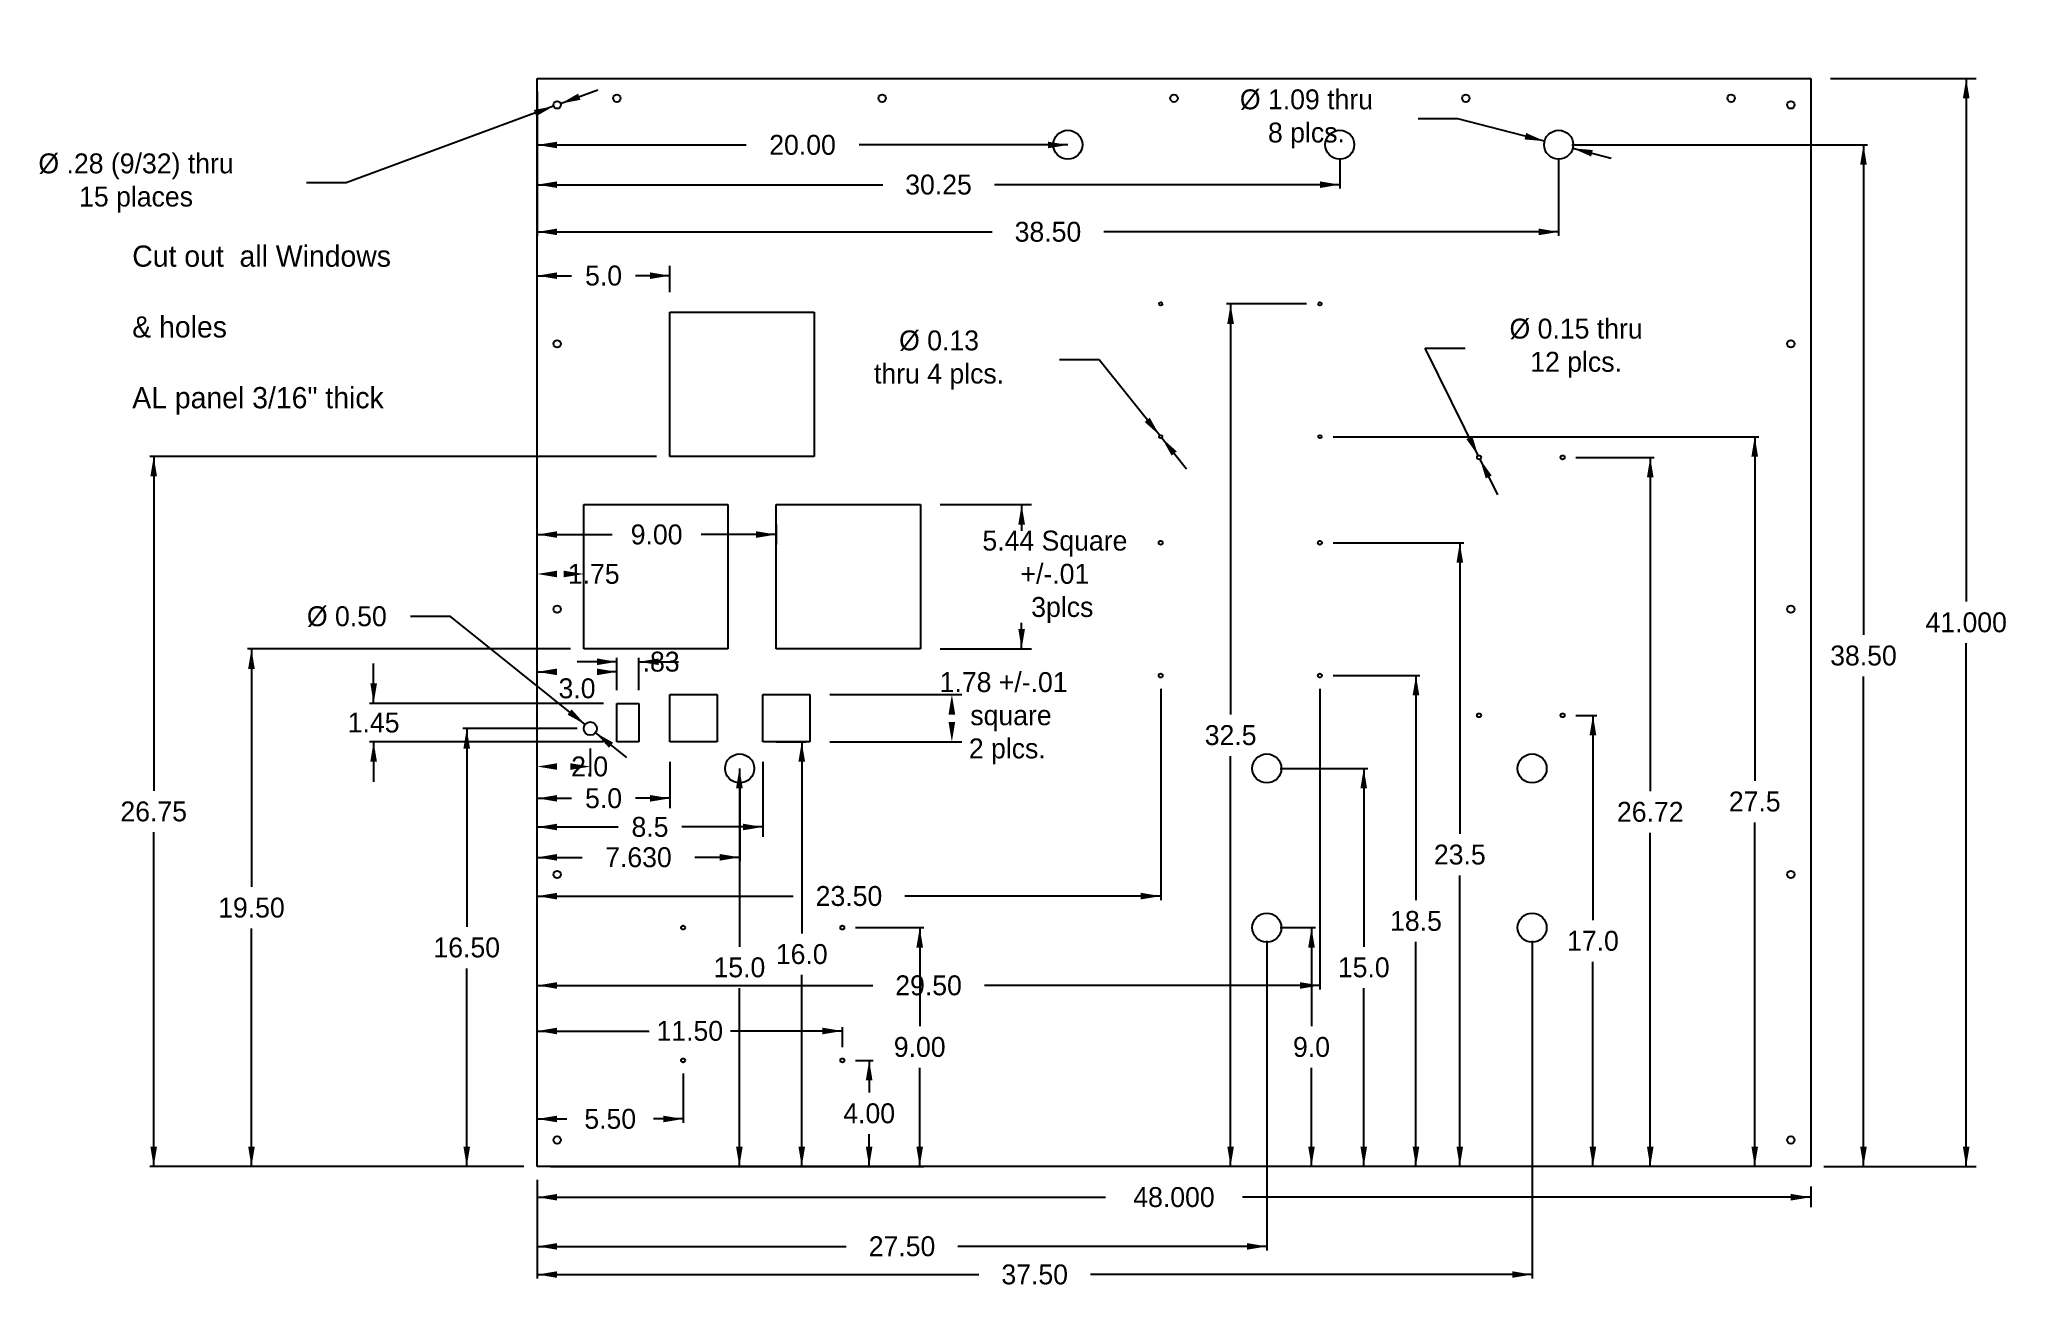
# Model space of a CAD drawing. Extents: x -18.8 to 55.4, y -4.6 to 42.5.
import ezdxf

# ---------------------------------------------------------------- set-up
doc = ezdxf.new("R2010")
doc.units = 0
doc.header["$MEASUREMENT"] = 0
doc.linetypes.add('solid', pattern=[0])
doc.layers.add('1', color=1, linetype='solid')
doc.dimstyles.get("Standard").update_dxf_attribs({"dimtxt": 0.18, "dimasz": 0.18, "dimexe": 0.18, "dimexo": 0.0625, "dimgap": 0.09, "dimtad": 0, "dimtih": 1, "dimtoh": 1, "dimdec": 4, "dimzin": 0, "dimdsep": 46, "dimtxsty": 'Standard', "dimcen": 0.09, "dimadec": 0, "dimazin": 0, "dimtfac": 1, "dimtdec": 4, "dimtofl": 0, "dimtmove": 0, "dimatfit": 3, "dimfxl": 0, "dimtolj": 1, "dimtzin": 0, "dimarcsym": 0})

# ---------------------------------------------------------------- blocks, each defined once
blk = doc.blocks.new('*D')
at = {"layer": '1', "color": 3, "linetype": 'solid'}
for p, q in [((48.75, 41), (54.236, 41)), ((53.861, 41), (53.861, 21.283)), ((0, 0.75), (0, 33.94)), ((0, 33.565), (1.296, 33.565)), ((5, 33.565), (3.704, 33.565)), ((5, 32.94), (5, 33.94)), ((4.5, 26.75), (-14.607, 26.75)), ((-14.457, 26.75), (-14.457, 14.158)), ((15.19, 24.94), (18.633, 24.94)), ((18.258, 24.94), (18.258, 23.952)), ((0, 0.75), (0, 24.187)), ((0, 23.812), (2.822, 23.812)), ((9, 23.812), (6.178, 23.812)), ((9, 24.19), (9, 23.437)), ((0, 0.75), (0, 22.7)), ((0, 22.325), (0.001, 22.325)), ((1.75, 22.325), (1.749, 22.325)), ((1.75, 20.25), (1.75, 22.7)), ((18.258, 19.5), (18.258, 20.488)), ((1.25, 19.5), (-10.922, 19.5)), ((-10.772, 19.5), (-10.772, 10.533)), ((15.19, 19.5), (18.633, 19.5)), ((53.861, 0), (53.861, 19.717)), ((11.03, 17.78), (16.003, 17.78)), ((15.628, 17.78), (15.628, 17.779)), ((9, 16), (10.12, 16)), ((9.97, 16), (9.97, 8.783)), ((11.03, 16), (16.003, 16)), ((15.628, 16), (15.628, 16.001)), ((5, 15.25), (5, 13.498)), ((8.5, 15.25), (8.5, 12.418)), ((0, 0.75), (0, 14.248)), ((0, 13.873), (1.296, 13.873)), ((5, 13.873), (3.704, 13.873)), ((0, 0.75), (0, 13.168)), ((0, 12.793), (3.046, 12.793)), ((8.5, 12.793), (5.454, 12.793)), ((-14.457, 0), (-14.457, 12.592)), ((-10.772, 0), (-10.772, 8.967)), ((9.97, 0), (9.97, 7.217)), ((-0.5, 0), (-14.607, 0)), ((-0.5, 0), (-10.922, 0)), ((0.5, 0), (10.12, 0)), ((48.75, 0), (54.236, 0)), ((0, -0.75), (0, -1.532)), ((0, -1.157), (21.422, -1.157)), ((48, -1.157), (26.578, -1.157)), ((48, -0.75), (48, -1.532))]:
    blk.add_line(p, q, dxfattribs=at)
at = {"layer": '1', "color": 2, "linetype": 'solid'}
for p, q in [((0, 40.5), (0, 38.341)), ((0, 40.5), (0, 36.845)), ((0, 40.5), (0, 35.066)), ((34.699, 39.472), (33.199, 39.472)), ((37.971, 38.635), (34.699, 39.472)), ((0, 38.491), (7.872, 38.491)), ((20, 38.491), (12.128, 38.491)), ((20, 38), (20, 38)), ((30.25, 38), (30.25, 36.845)), ((38.5, 38), (38.5, 35.066)), ((39, 38.5), (50.139, 38.5)), ((39.029, 38.365), (40.483, 37.993)), ((49.989, 38.5), (49.989, 20.033)), ((0, 36.995), (13.021, 36.995)), ((30.25, 36.995), (17.229, 36.995)), ((0, 35.216), (17.146, 35.216)), ((38.5, 35.216), (21.354, 35.216)), ((49.989, 0), (49.989, 18.467)), ((7.13, 15), (7.13, 15)), ((7.619, 15), (7.619, 8.283)), ((28, 15), (31.303, 15)), ((31.153, 15), (31.153, 8.283)), ((7.63, 14.5), (7.63, 11.499)), ((0, 0.5), (0, 11.799)), ((0, 11.649), (1.687, 11.649)), ((7.63, 11.649), (5.943, 11.649)), ((28, 9), (29.334, 9)), ((29.184, 9), (29.184, 5.283)), ((27.5, 8.5), (27.5, -3.16)), ((37.5, 8.5), (37.5, -4.221)), ((7.619, 0), (7.619, 6.717)), ((31.153, 0), (31.153, 6.717)), ((29.184, 0), (29.184, 3.717)), ((0.5, 0), (7.769, 0)), ((47.5, 0), (29.034, 0)), ((47.5, 0), (31.003, 0)), ((48.5, 0), (50.139, 0)), ((0, -0.5), (0, -3.16)), ((0, -0.5), (0, -4.221)), ((0, -3.01), (11.646, -3.01)), ((27.5, -3.01), (15.854, -3.01)), ((0, -4.071), (16.646, -4.071)), ((37.5, -4.071), (20.854, -4.071))]:
    blk.add_line(p, q, dxfattribs=at)
at = {"layer": '1', "color": 7, "linetype": 'solid'}
for p, q in [((0.881, 40.049), (2.288, 40.569)), ((0.619, 39.951), (-7.2, 37.059)), ((-7.2, 37.059), (-8.7, 37.059))]:
    blk.add_line(p, q, dxfattribs=at)
at = {"layer": '1', "color": 1, "linetype": 'solid'}
for p, q in [((29, 32.5), (25.985, 32.5)), ((26.135, 32.5), (26.135, 17.033)), ((21.18, 30.389), (19.68, 30.389)), ((23.461, 27.549), (21.18, 30.389)), ((23.539, 27.451), (24.478, 26.282)), ((30, 27.5), (46.04, 27.5)), ((45.89, 27.5), (45.89, 14.533)), ((26.135, 0), (26.135, 15.467)), ((45.89, 0), (45.89, 12.967)), ((47.5, 0), (25.985, 0)), ((47.5, 0), (45.74, 0))]:
    blk.add_line(p, q, dxfattribs=at)
at = {"layer": '1', "color": 6, "linetype": 'solid'}
for p, q in [((35.467, 26.787), (33.474, 30.833)), ((33.474, 30.833), (34.974, 30.833)), ((39.15, 26.72), (42.102, 26.72)), ((41.952, 26.72), (41.952, 14.143)), ((35.533, 26.653), (36.196, 25.307)), ((30, 23.5), (34.924, 23.5)), ((34.774, 23.5), (34.774, 12.533)), ((-6.167, 17.45), (-6.167, 18.95)), ((0, 0.5), (0, 18.788)), ((0, 18.638), (0.272, 18.638)), ((3, 19.018), (1.5, 19.018)), ((3, 18.638), (2.728, 18.638)), ((3, 17.95), (3, 19.168)), ((3, 17.95), (3, 18.788)), ((3.83, 17.95), (3.83, 19.168)), ((3.83, 19.018), (5.33, 19.018)), ((23.5, 18), (23.5, 10.038)), ((29.5, 18), (29.5, 6.672)), ((30, 18.5), (33.272, 18.5)), ((33.122, 18.5), (33.122, 10.033)), ((2.5, 17.45), (-6.317, 17.45)), ((39.15, 17), (39.942, 17)), ((39.792, 17), (39.792, 9.283)), ((2.5, 16), (-6.317, 16)), ((-6.167, 16), (-6.167, 14.5)), ((41.952, 0), (41.952, 12.577)), ((34.774, 0), (34.774, 10.967)), ((0, 0.5), (0, 10.338)), ((0, 10.188), (9.646, 10.188)), ((23.5, 10.188), (13.854, 10.188)), ((12, 9), (14.566, 9)), ((14.416, 9), (14.416, 5.283)), ((33.122, 0), (33.122, 8.467)), ((39.792, 0), (39.792, 7.717)), ((0, 0.5), (0, 6.972)), ((0, 6.822), (12.646, 6.822)), ((29.5, 6.822), (16.854, 6.822)), ((0, 0.5), (0, 5.256)), ((11.5, 4.5), (11.5, 5.256)), ((0, 5.106), (4.216, 5.106)), ((11.5, 5.106), (7.284, 5.106)), ((12, 4), (12.661, 4)), ((12.511, 4), (12.511, 2.783)), ((14.416, 0), (14.416, 3.717)), ((5.5, 3.5), (5.5, 1.641)), ((0, 0.5), (0, 1.941)), ((0, 1.791), (1.119, 1.791)), ((5.5, 1.791), (4.381, 1.791)), ((12.511, 0), (12.511, 1.217)), ((0.5, 0), (12.661, 0)), ((0.5, 0), (14.566, 0)), ((47.5, 0), (32.972, 0)), ((47.5, 0), (34.624, 0)), ((47.5, 0), (39.642, 0)), ((47.5, 0), (41.802, 0))]:
    blk.add_line(p, q, dxfattribs=at)
at = {"layer": '1', "color": 4, "linetype": 'solid'}
for p, q in [((-3.273, 20.72), (-4.773, 20.72)), ((1.805, 16.656), (-3.273, 20.72)), ((1.5, 16.5), (-2.808, 16.5)), ((-2.658, 16.5), (-2.658, 9.033)), ((2.195, 16.344), (3.366, 15.407)), ((2, 15.75), (2, 14.695)), ((0, 0.75), (0, 15.445)), ((0, 15.07), (0.001, 15.07)), ((2, 15.07), (1.999, 15.07)), ((-2.658, 0), (-2.658, 7.467)), ((-0.5, 0), (-2.808, 0))]:
    blk.add_line(p, q, dxfattribs=at)
at = {"layer": '1', "color": 3, "linetype": 'solid'}
for points in [[(53.986, 40.25), (53.736, 40.25), (53.861, 41)], [(0.75, 33.69), (0.75, 33.44), (0, 33.565)], [(4.25, 33.44), (4.25, 33.69), (5, 33.565)], [(-14.332, 26), (-14.582, 26), (-14.457, 26.75)], [(18.383, 24.19), (18.133, 24.19), (18.258, 24.94)], [(0.75, 23.937), (0.75, 23.687), (0, 23.812)], [(8.25, 23.687), (8.25, 23.937), (9, 23.812)], [(0.75, 22.45), (0.75, 22.2), (0, 22.325)], [(1, 22.2), (1, 22.45), (1.75, 22.325)], [(18.133, 20.25), (18.383, 20.25), (18.258, 19.5)], [(-10.647, 18.75), (-10.897, 18.75), (-10.772, 19.5)], [(15.753, 17.03), (15.503, 17.03), (15.628, 17.78)], [(15.503, 16.75), (15.753, 16.75), (15.628, 16)], [(10.095, 15.25), (9.845, 15.25), (9.97, 16)], [(0.75, 13.998), (0.75, 13.748), (0, 13.873)], [(4.25, 13.748), (4.25, 13.998), (5, 13.873)], [(0.75, 12.918), (0.75, 12.668), (0, 12.793)], [(7.75, 12.668), (7.75, 12.918), (8.5, 12.793)], [(-14.582, 0.75), (-14.332, 0.75), (-14.457, 0)], [(-10.897, 0.75), (-10.647, 0.75), (-10.772, 0)], [(9.845, 0.75), (10.095, 0.75), (9.97, 0)], [(53.736, 0.75), (53.986, 0.75), (53.861, 0)], [(0.75, -1.032), (0.75, -1.282), (0, -1.157)], [(47.25, -1.282), (47.25, -1.032), (48, -1.157)]]:
    blk.add_solid(points, dxfattribs=at)
at = {"layer": '1', "color": 7, "linetype": 'solid'}
for points in [[(1.541, 40.426), (1.628, 40.192), (0.881, 40.049)], [(-0.041, 39.574), (-0.128, 39.808), (0.619, 39.951)]]:
    blk.add_solid(points, dxfattribs=at)
at = {"layer": '1', "color": 2, "linetype": 'solid'}
for points in [[(0.75, 38.615), (0.75, 38.366), (0, 38.491)], [(19.25, 38.366), (19.25, 38.615), (20, 38.491)], [(37.213, 38.7), (37.275, 38.942), (37.971, 38.635)], [(39.787, 38.3), (39.725, 38.058), (39.029, 38.365)], [(50.114, 37.75), (49.864, 37.75), (49.989, 38.5)], [(0.75, 37.12), (0.75, 36.87), (0, 36.995)], [(29.5, 36.87), (29.5, 37.12), (30.25, 36.995)], [(0.75, 35.341), (0.75, 35.092), (0, 35.216)], [(37.75, 35.092), (37.75, 35.341), (38.5, 35.216)], [(7.744, 14.25), (7.494, 14.25), (7.619, 15)], [(31.278, 14.25), (31.028, 14.25), (31.153, 15)], [(0.75, 11.774), (0.75, 11.524), (0, 11.649)], [(6.88, 11.524), (6.88, 11.774), (7.63, 11.649)], [(29.308, 8.25), (29.059, 8.25), (29.184, 9)], [(7.494, 0.75), (7.744, 0.75), (7.619, 0)], [(29.059, 0.75), (29.308, 0.75), (29.184, 0)], [(31.028, 0.75), (31.278, 0.75), (31.153, 0)], [(49.864, 0.75), (50.114, 0.75), (49.989, 0)], [(0.75, -2.885), (0.75, -3.135), (0, -3.01)], [(26.75, -3.135), (26.75, -2.885), (27.5, -3.01)], [(0.75, -3.946), (0.75, -4.196), (0, -4.071)], [(36.75, -4.196), (36.75, -3.946), (37.5, -4.071)]]:
    blk.add_solid(points, dxfattribs=at)
at = {"layer": '1', "color": 1, "linetype": 'solid'}
for points in [[(26.259, 31.75), (26.01, 31.75), (26.135, 32.5)], [(22.894, 28.055), (23.089, 28.212), (23.461, 27.549)], [(24.106, 26.945), (23.911, 26.788), (23.539, 27.451)], [(46.015, 26.75), (45.765, 26.75), (45.89, 27.5)], [(26.01, 0.75), (26.259, 0.75), (26.135, 0)], [(45.765, 0.75), (46.015, 0.75), (45.89, 0)]]:
    blk.add_solid(points, dxfattribs=at)
at = {"layer": '1', "color": 6, "linetype": 'solid'}
for points in [[(35.023, 27.405), (35.248, 27.515), (35.467, 26.787)], [(42.077, 25.97), (41.827, 25.97), (41.952, 26.72)], [(35.977, 26.035), (35.752, 25.925), (35.533, 26.653)], [(34.899, 22.75), (34.649, 22.75), (34.774, 23.5)], [(0.75, 18.763), (0.75, 18.513), (0, 18.638)], [(2.25, 18.893), (2.25, 19.143), (3, 19.018)], [(2.25, 18.513), (2.25, 18.763), (3, 18.638)], [(4.58, 19.143), (4.58, 18.893), (3.83, 19.018)], [(-6.291, 18.2), (-6.042, 18.2), (-6.167, 17.45)], [(33.247, 17.75), (32.997, 17.75), (33.122, 18.5)], [(39.917, 16.25), (39.667, 16.25), (39.792, 17)], [(-6.042, 15.25), (-6.291, 15.25), (-6.167, 16)], [(0.75, 10.313), (0.75, 10.063), (0, 10.188)], [(22.75, 10.063), (22.75, 10.313), (23.5, 10.188)], [(14.541, 8.25), (14.291, 8.25), (14.416, 9)], [(0.75, 6.946), (0.75, 6.697), (0, 6.822)], [(28.75, 6.697), (28.75, 6.946), (29.5, 6.822)], [(0.75, 5.231), (0.75, 4.982), (0, 5.106)], [(10.75, 4.982), (10.75, 5.231), (11.5, 5.106)], [(12.635, 3.25), (12.386, 3.25), (12.511, 4)], [(0.75, 1.916), (0.75, 1.667), (0, 1.791)], [(4.75, 1.667), (4.75, 1.916), (5.5, 1.791)], [(12.386, 0.75), (12.635, 0.75), (12.511, 0)], [(14.291, 0.75), (14.541, 0.75), (14.416, 0)], [(32.997, 0.75), (33.247, 0.75), (33.122, 0)], [(34.649, 0.75), (34.899, 0.75), (34.774, 0)], [(39.667, 0.75), (39.917, 0.75), (39.792, 0)], [(41.827, 0.75), (42.077, 0.75), (41.952, 0)]]:
    blk.add_solid(points, dxfattribs=at)
at = {"layer": '1', "color": 4, "linetype": 'solid'}
for points in [[(1.141, 17.027), (1.297, 17.222), (1.805, 16.656)], [(-2.533, 15.75), (-2.783, 15.75), (-2.658, 16.5)], [(2.859, 15.973), (2.703, 15.778), (2.195, 16.344)], [(0.75, 15.195), (0.75, 14.946), (0, 15.07)], [(1.25, 14.946), (1.25, 15.195), (2, 15.07)], [(-2.783, 0.75), (-2.533, 0.75), (-2.658, 0)]]:
    blk.add_solid(points, dxfattribs=at)
at = {"layer": '1', "color": 2, "linetype": 'solid', "char_height": 0.75, "attachment_point": 5}
for s, insert in [('{\\H0.750000;%%C 1.09 thru^M^J8 plcs.}', (28.993, 39.472)), ('{\\H0.750000;20.00}', (10, 38.491)), ('{\\H0.750000;30.25}', (15.125, 36.995)), ('{\\H0.750000;38.50}', (19.25, 35.216)), ('{\\H0.750000;38.50}', (49.989, 19.25)), ('{\\H0.750000;7.630}', (3.815, 11.649)), ('{\\H0.750000;15.0}', (7.619, 7.5)), ('{\\H0.750000;15.0}', (31.153, 7.5)), ('{\\H0.750000;9.0}', (29.184, 4.5)), ('{\\H0.750000;27.50}', (13.75, -3.01)), ('{\\H0.750000;37.50}', (18.75, -4.071))]:
    blk.add_mtext(s, dxfattribs=dict(at, insert=insert))
at = {"layer": '1', "color": 7, "linetype": 'solid', "insert": (-15.122, 37.059), "char_height": 0.75, "attachment_point": 5}
blk.add_mtext('{\\H0.750000;%%C .28 (9/32) thru^M^J15 places}', dxfattribs=at)
at = {"layer": '1', "color": 3, "linetype": 'solid', "char_height": 0.75, "attachment_point": 5}
for s, insert in [('{\\H0.750000;5.0}', (2.5, 33.565)), ('{\\H0.750000;9.00}', (4.5, 23.812)), ('{\\H0.750000;         5.44 Square^M^J         +/-.01 ^M^J           3plcs}', (18.258, 22.22)), ('{\\H0.750000;         1.75}', (0.875, 22.325)), ('{\\H0.750000;41.000}', (53.861, 20.5)), ('{\\H0.750000;              1.78 +/-.01^M^J                square^M^J               2 plcs.}', (15.628, 16.89)), ('{\\H0.750000;5.0}', (2.5, 13.873)), ('{\\H0.750000;26.75}', (-14.457, 13.375)), ('{\\H0.750000;8.5}', (4.25, 12.793)), ('{\\H0.750000;19.50}', (-10.772, 9.75)), ('{\\H0.750000;16.0}', (9.97, 8)), ('{\\H0.750000;48.000}', (24, -1.157))]:
    blk.add_mtext(s, dxfattribs=dict(at, insert=insert))
at = {"layer": '1', "color": 6, "linetype": 'solid', "char_height": 0.75, "attachment_point": 5}
for s, insert in [('{\\H0.750000;%%C 0.15 thru^M^J12 plcs.}', (39.157, 30.833)), ('{\\H0.750000;         .83}', (3.415, 19.018)), ('{\\H0.750000;^M^J3.0}', (1.5, 18.638)), ('{\\H0.750000;1.45}', (-6.167, 16.725)), ('{\\H0.750000;26.72}', (41.952, 13.36)), ('{\\H0.750000;23.5}', (34.774, 11.75)), ('{\\H0.750000;23.50}', (11.75, 10.188)), ('{\\H0.750000;18.5}', (33.122, 9.25)), ('{\\H0.750000;17.0}', (39.792, 8.5)), ('{\\H0.750000;29.50}', (14.75, 6.822)), ('{\\H0.750000;11.50}', (5.75, 5.106)), ('{\\H0.750000;9.00}', (14.416, 4.5)), ('{\\H0.750000;4.00}', (12.511, 2)), ('{\\H0.750000;5.50}', (2.75, 1.791))]:
    blk.add_mtext(s, dxfattribs=dict(at, insert=insert))
at = {"layer": '1', "color": 1, "linetype": 'solid', "char_height": 0.75, "attachment_point": 5}
for s, insert in [('{\\H0.750000;%%C 0.13^M^Jthru 4 plcs.}', (15.145, 30.389)), ('{\\H0.750000;32.5}', (26.135, 16.25)), ('{\\H0.750000;27.5}', (45.89, 13.75))]:
    blk.add_mtext(s, dxfattribs=dict(at, insert=insert))
at = {"layer": '1', "color": 4, "linetype": 'solid', "char_height": 0.75, "attachment_point": 5}
for s, insert in [('{\\H0.750000;%%C 0.50}', (-7.177, 20.72)), ('{\\H0.750000;       2.0}', (1, 15.07)), ('{\\H0.750000;16.50}', (-2.658, 8.25))]:
    blk.add_mtext(s, dxfattribs=dict(at, insert=insert))

msp = doc.modelspace()

# ---------------------------------------------------------------- linework, layer by layer
at = {"layer": '1', "color": 3, "linetype": 'solid'}
for p, q in [((0, 0), (0, 41)), ((0, 41), (48, 41)), ((48, 41), (48, 0)), ((5, 26.75), (5, 32.19)), ((5, 32.19), (10.44, 32.19)), ((10.44, 32.19), (10.44, 26.75)), ((10.44, 26.75), (5, 26.75)), ((1.75, 19.5), (1.75, 24.94)), ((1.75, 24.94), (7.19, 24.94)), ((7.19, 24.94), (7.19, 19.5)), ((9, 19.5), (9, 24.94)), ((9, 24.94), (14.44, 24.94)), ((14.44, 24.94), (14.44, 19.5)), ((7.19, 19.5), (1.75, 19.5)), ((14.44, 19.5), (9, 19.5)), ((5, 16), (5, 17.78)), ((5, 17.78), (6.78, 17.78)), ((6.78, 17.78), (6.78, 16)), ((8.5, 16), (8.5, 17.78)), ((8.5, 17.78), (10.28, 17.78)), ((10.28, 17.78), (10.28, 16)), ((6.78, 16), (5, 16)), ((10.28, 16), (8.5, 16)), ((48, 0), (0, 0))]:
    msp.add_line(p, q, dxfattribs=at)
at = {"layer": '1', "color": 6, "linetype": 'solid'}
for p, q in [((3, 17.45), (3.83, 17.45)), ((3, 16), (3, 17.45)), ((3.83, 17.45), (3.83, 16)), ((3.83, 16), (3, 16))]:
    msp.add_line(p, q, dxfattribs=at)
at = {"layer": '1', "color": 7, "linetype": 'solid'}
for centre in [(0.75, 40), (3, 40.25), (13, 40.25), (24, 40.25), (35, 40.25), (45, 40.25), (47.25, 40), (0.75, 31), (47.25, 31), (0.75, 21), (47.25, 21), (0.75, 11), (47.25, 11), (0.75, 1), (47.25, 1)]:
    msp.add_circle(centre, 0.14, dxfattribs=at)
at = {"layer": '1', "color": 2, "linetype": 'solid'}
for centre in [(20, 38.5), (30.25, 38.5), (38.5, 38.5), (7.63, 15), (27.5, 15), (37.5, 15), (27.5, 9), (37.5, 9)]:
    msp.add_circle(centre, 0.5465, dxfattribs=at)
at = {"layer": '1', "color": 1, "linetype": 'solid'}
for centre in [(23.5, 32.5), (29.5, 32.5), (23.5, 27.5), (29.5, 27.5)]:
    msp.add_circle(centre, 0.0625, dxfattribs=at)
at = {"layer": '1', "color": 6, "linetype": 'solid'}
for centre in [(35.5, 26.72), (38.65, 26.72), (23.5, 23.5), (29.5, 23.5), (23.5, 18.5), (29.5, 18.5), (35.5, 17), (38.65, 17), (5.5, 9), (11.5, 9), (5.5, 4), (11.5, 4)]:
    msp.add_circle(centre, 0.075, dxfattribs=at)
at = {"layer": '1', "color": 4, "linetype": 'solid'}
msp.add_circle((2, 16.5), 0.25, dxfattribs=at)

# ---------------------------------------------------------------- texts
at = {"layer": '1', "color": 3, "linetype": 'solid', "insert": (-15.2647, 28.3275), "char_height": 0.8, "width": 22.997647, "attachment_point": 7}
msp.add_mtext('Cut out  all Windows^M\\P& holes^M\\PAL panel 3/16" thick', dxfattribs=at)

# ---------------------------------------------------------------- dimensions: what is measured, and where the dimension line sits
at = {"layer": '1', "color": 3, "linetype": 'solid'}
for p1, p2, distance, middle in [((0, 0), (48, 0), -1.157, (24, -1.157)), ((48, 0), (48, 41), -5.8609, (53.8609, 20.5)), ((14.44, 19.5), (14.44, 24.94), -3.8177, (18.2577, 22.22)), ((10.28, 16), (10.28, 17.78), -5.3484, (15.6284, 16.89))]:
    dim = msp.add_aligned_dim(p1=p1, p2=p2, distance=distance, dimstyle='Standard', override={"dimtxt": 0.75, "dimasz": 0.75, "dimexe": 0.375, "dimexo": 0.75, "dimdec": 3, "dimzin": 1, "dimtp": 0.0005, "dimtm": 0.0005, "dimtfac": 0.5, "dimtdec": 3, "dimtix": 1, "dimtzin": 1}, dxfattribs=at)
    dim.commit()
    dim.dimension.update_dxf_attribs({"geometry": '*D', "text_midpoint": middle})
for base, p2, override, middle in [((2.5, 33.5648), (5, 32.19), {"dimtxt": 0.75, "dimasz": 0.75, "dimexe": 0.375, "dimexo": 0.75, "dimdec": 3, "dimzin": 1, "dimtp": 0.0005, "dimtm": 0.0005, "dimtfac": 0.5, "dimtdec": 3, "dimtix": 1, "dimtzin": 1}, (2.5, 33.5648)), ((0.875, 22.3252), (1.75, 19.5), {"dimtxt": 0.75, "dimasz": 0.75, "dimexe": 0.375, "dimexo": 0.75, "dimdec": 3, "dimzin": 1, "dimtp": 0.0005, "dimtm": 0.0005, "dimtfac": 0.5, "dimtdec": 3, "dimtix": 1, "dimtzin": 1}, (0.875, 22.3252)), ((2.5, 13.8726), (5, 16), {"dimtxt": 0.75, "dimasz": 0.75, "dimexe": 0.375, "dimexo": 0.75, "dimdec": 3, "dimzin": 1, "dimtp": 0.0005, "dimtm": 0.0005, "dimtfac": 0.5, "dimtdec": 3, "dimtix": 1, "dimtzin": 1}, (2.5, 13.8726)), ((4.25, 12.7928), (8.5, 16), {"dimtxt": 0.75, "dimasz": 0.75, "dimexe": 0.375, "dimexo": 0.75, "dimdec": 3, "dimzin": 1, "dimtp": 0.0005, "dimtm": 0.0005, "dimtfac": 0.5, "dimtdec": 3, "dimtix": 1, "dimtzin": 1}, (4.25, 12.7928)), ((4.5, 23.8118), (9, 24.94), {"dimtxt": 0.75, "dimasz": 0.75, "dimexe": 0.375, "dimexo": 0.75, "dimdec": 2, "dimzin": 1, "dimtp": 0.0005, "dimtm": 0.0005, "dimtfac": 0.5, "dimtdec": 2, "dimtix": 1, "dimtzin": 1}, (4.5, 23.8118))]:
    dim = msp.add_linear_dim(base=base, p1=(0, 0), p2=p2, dimstyle='Standard', override=override, dxfattribs=at)
    dim.commit()
    dim.dimension.update_dxf_attribs({"geometry": '*D', "text_midpoint": middle})
at = {"layer": '1', "color": 4, "linetype": 'solid'}
dim = msp.add_diameter_dim_2p(p1=(2.1952, 16.3438), p2=(1.8048, 16.6562), dimstyle='Standard', override={"dimtxt": 0.75, "dimasz": 0.75, "dimexe": 0.375, "dimexo": 0.75, "dimdec": 2, "dimzin": 1, "dimse1": 1, "dimse2": 1, "dimtp": 0.0005, "dimtm": 0.0005, "dimtfac": 0.5, "dimtdec": 2, "dimtix": 1, "dimtzin": 1}, dxfattribs=at)
dim.commit()
dim.dimension.update_dxf_attribs({"geometry": '*D', "text_midpoint": (-7.1774, 20.7196)})
dim = msp.add_linear_dim(base=(1, 15.0704), p1=(0, 0), p2=(2, 16.5), dimstyle='Standard', override={"dimtxt": 0.75, "dimasz": 0.75, "dimexe": 0.375, "dimexo": 0.75, "dimdec": 2, "dimzin": 1, "dimtp": 0.0005, "dimtm": 0.0005, "dimtfac": 0.5, "dimtdec": 2, "dimtix": 1, "dimtzin": 1}, dxfattribs=at)
dim.commit()
dim.dimension.update_dxf_attribs({"geometry": '*D', "text_midpoint": (1, 15.0704)})
at = {"layer": '1', "color": 6, "linetype": 'solid'}
for base, p2, middle in [((1.5, 18.6383), (3, 17.45), (1.5, 18.6383)), ((2.75, 1.7914), (5.5, 4), (2.75, 1.7914)), ((5.75, 5.1065), (11.5, 4), (5.75, 5.1065)), ((11.75, 10.1883), (23.5, 18.5), (11.75, 10.1883)), ((14.75, 6.8216), (29.5, 18.5), (14.75, 6.8216))]:
    dim = msp.add_linear_dim(base=base, p1=(0, 0), p2=p2, dimstyle='Standard', override={"dimtxt": 0.75, "dimasz": 0.75, "dimexe": 0.15, "dimexo": 0.5, "dimdec": 2, "dimzin": 1, "dimtp": 0.0005, "dimtm": 0.0005, "dimtfac": 0.5, "dimtdec": 2, "dimtix": 1, "dimtzin": 1}, dxfattribs=at)
    dim.commit()
    dim.dimension.update_dxf_attribs({"geometry": '*D', "text_midpoint": middle})
for p1, p2, distance, middle in [((3, 17.45), (3.83, 17.45), 1.568, (3.415, 19.018)), ((3, 16), (3, 17.45), 9.1665, (-6.1665, 16.725))]:
    dim = msp.add_aligned_dim(p1=p1, p2=p2, distance=distance, dimstyle='Standard', override={"dimtxt": 0.75, "dimasz": 0.75, "dimexe": 0.15, "dimexo": 0.5, "dimdec": 2, "dimzin": 1, "dimtp": 0.0005, "dimtm": 0.0005, "dimtfac": 0.5, "dimtdec": 2, "dimtix": 1, "dimtzin": 1}, dxfattribs=at)
    dim.commit()
    dim.dimension.update_dxf_attribs({"geometry": '*D', "text_midpoint": middle})
at = {"layer": '1', "color": 4, "linetype": 'solid'}
dim = msp.add_linear_dim(base=(-2.6581, 8.25), p1=(0, 0), p2=(2, 16.5), angle=90, dimstyle='Standard', override={"dimtxt": 0.75, "dimasz": 0.75, "dimexe": 0.15, "dimexo": 0.5, "dimdec": 2, "dimzin": 1, "dimtp": 0.0005, "dimtm": 0.0005, "dimtfac": 0.5, "dimtdec": 2, "dimtix": 1, "dimtzin": 1}, dxfattribs=at)
dim.commit()
dim.dimension.update_dxf_attribs({"geometry": '*D', "text_midpoint": (-2.6581, 8.25)})
at = {"layer": '1', "color": 6, "linetype": 'solid'}
for base, p1, p2, override, middle in [((12.5106, 2), (0, 0), (11.5, 4), {"dimtxt": 0.75, "dimasz": 0.75, "dimexe": 0.15, "dimexo": 0.5, "dimdec": 2, "dimzin": 1, "dimtp": 0.0005, "dimtm": 0.0005, "dimtfac": 0.5, "dimtdec": 2, "dimtix": 1, "dimtzin": 1}, (12.5106, 2)), ((14.4163, 4.5), (0, 0), (11.5, 9), {"dimtxt": 0.75, "dimasz": 0.75, "dimexe": 0.15, "dimexo": 0.5, "dimdec": 2, "dimzin": 1, "dimtp": 0.0005, "dimtm": 0.0005, "dimtfac": 0.5, "dimtdec": 2, "dimtix": 1, "dimtzin": 1}, (14.4163, 4.5)), ((34.7736, 11.75), (48, 0), (29.5, 23.5), {"dimtxt": 0.75, "dimasz": 0.75, "dimexe": 0.15, "dimexo": 0.5, "dimdec": 3, "dimzin": 1, "dimtp": 0.0005, "dimtm": 0.0005, "dimtfac": 0.5, "dimtdec": 3, "dimtix": 1, "dimtzin": 1}, (34.7736, 11.75)), ((39.792, 8.5), (48, 0), (38.65, 17), {"dimtxt": 0.75, "dimasz": 0.75, "dimexe": 0.15, "dimexo": 0.5, "dimdec": 3, "dimzin": 1, "dimtp": 0.0005, "dimtm": 0.0005, "dimtfac": 0.5, "dimtdec": 3, "dimtix": 1, "dimtzin": 1}, (39.792, 8.5)), ((41.9517, 13.36), (48, 0), (38.65, 26.72), {"dimtxt": 0.75, "dimasz": 0.75, "dimexe": 0.15, "dimexo": 0.5, "dimdec": 3, "dimzin": 1, "dimtp": 0.0005, "dimtm": 0.0005, "dimtfac": 0.5, "dimtdec": 3, "dimtix": 1, "dimtzin": 1}, (41.9517, 13.36)), ((33.122, 9.25), (48, 0), (29.5, 18.5), {"dimtxt": 0.75, "dimasz": 0.75, "dimexe": 0.15, "dimexo": 0.5, "dimdec": 3, "dimzin": 1, "dimtp": 0.0005, "dimtm": 0.0005, "dimtfac": 0.5, "dimtdec": 3, "dimtix": 1, "dimtzin": 1}, (33.122, 9.25))]:
    dim = msp.add_linear_dim(base=base, p1=p1, p2=p2, angle=90, dimstyle='Standard', override=override, dxfattribs=at)
    dim.commit()
    dim.dimension.update_dxf_attribs({"geometry": '*D', "text_midpoint": middle})
at = {"layer": '1', "color": 3, "linetype": 'solid'}
for base, p2, middle in [((9.9697, 8), (8.5, 16), (9.9697, 8)), ((-10.7724, 9.75), (1.75, 19.5), (-10.7724, 9.75)), ((-14.4567, 13.375), (5, 26.75), (-14.4567, 13.375))]:
    dim = msp.add_linear_dim(base=base, p1=(0, 0), p2=p2, angle=90, dimstyle='Standard', override={"dimtxt": 0.75, "dimasz": 0.75, "dimexe": 0.15, "dimexo": 0.5, "dimdec": 2, "dimzin": 1, "dimtp": 0.0005, "dimtm": 0.0005, "dimtfac": 0.5, "dimtdec": 2, "dimtix": 1, "dimtzin": 1}, dxfattribs=at)
    dim.commit()
    dim.dimension.update_dxf_attribs({"geometry": '*D', "text_midpoint": middle})
at = {"layer": '1', "color": 2, "linetype": 'solid'}
for base, p1, p2, override, middle in [((29.1836, 4.5), (48, 0), (27.5, 9), {"dimtxt": 0.75, "dimasz": 0.75, "dimexe": 0.15, "dimexo": 0.5, "dimdec": 2, "dimzin": 1, "dimtp": 0.0005, "dimtm": 0.0005, "dimtfac": 0.5, "dimtdec": 2, "dimtix": 1, "dimtzin": 1}, (29.1836, 4.5)), ((31.1528, 7.5), (48, 0), (27.5, 15), {"dimtxt": 0.75, "dimasz": 0.75, "dimexe": 0.15, "dimexo": 0.5, "dimdec": 2, "dimzin": 1, "dimtp": 0.0005, "dimtm": 0.0005, "dimtfac": 0.5, "dimtdec": 2, "dimtix": 1, "dimtzin": 1}, (31.1528, 7.5)), ((49.9892, 19.25), (48, 0), (38.5, 38.5), {"dimtxt": 0.75, "dimasz": 0.75, "dimexe": 0.15, "dimexo": 0.5, "dimdec": 2, "dimzin": 1, "dimtp": 0.0005, "dimtm": 0.0005, "dimtfac": 0.5, "dimtdec": 2, "dimtix": 1, "dimtzin": 1}, (49.9892, 19.25)), ((7.6193, 7.5), (0, 0), (7.63, 15), {"dimtxt": 0.75, "dimasz": 0.75, "dimexe": 0.15, "dimexo": 0.5, "dimdec": 3, "dimzin": 1, "dimtp": 0.0005, "dimtm": 0.0005, "dimtfac": 0.5, "dimtdec": 3, "dimtix": 1, "dimtzin": 1}, (7.6193, 7.5))]:
    dim = msp.add_linear_dim(base=base, p1=p1, p2=p2, angle=90, dimstyle='Standard', override=override, dxfattribs=at)
    dim.commit()
    dim.dimension.update_dxf_attribs({"geometry": '*D', "text_midpoint": middle})
for base, p1, p2, override, middle in [((13.75, -3.0101), (0, 0), (27.5, 9), {"dimtxt": 0.75, "dimasz": 0.75, "dimexe": 0.15, "dimexo": 0.5, "dimdec": 2, "dimzin": 1, "dimtp": 0.0005, "dimtm": 0.0005, "dimtfac": 0.5, "dimtdec": 2, "dimtix": 1, "dimtzin": 1}, (13.75, -3.0101)), ((18.75, -4.0711), (0, 0), (37.5, 9), {"dimtxt": 0.75, "dimasz": 0.75, "dimexe": 0.15, "dimexo": 0.5, "dimdec": 2, "dimzin": 1, "dimtp": 0.0005, "dimtm": 0.0005, "dimtfac": 0.5, "dimtdec": 2, "dimtix": 1, "dimtzin": 1}, (18.75, -4.0711)), ((10, 38.4906), (0, 41), (20, 38.5), {"dimtxt": 0.75, "dimasz": 0.75, "dimexe": 0.15, "dimexo": 0.5, "dimdec": 2, "dimzin": 1, "dimtp": 0.0005, "dimtm": 0.0005, "dimtfac": 0.5, "dimtdec": 2, "dimtix": 1, "dimtzin": 1}, (10, 38.4906)), ((15.125, 36.995), (0, 41), (30.25, 38.5), {"dimtxt": 0.75, "dimasz": 0.75, "dimexe": 0.15, "dimexo": 0.5, "dimdec": 2, "dimzin": 1, "dimtp": 0.0005, "dimtm": 0.0005, "dimtfac": 0.5, "dimtdec": 2, "dimtix": 1, "dimtzin": 1}, (15.125, 36.995)), ((19.25, 35.2164), (0, 41), (38.5, 38.5), {"dimtxt": 0.75, "dimasz": 0.75, "dimexe": 0.15, "dimexo": 0.5, "dimdec": 2, "dimzin": 1, "dimtp": 0.0005, "dimtm": 0.0005, "dimtfac": 0.5, "dimtdec": 2, "dimtix": 1, "dimtzin": 1}, (19.25, 35.2164)), ((3.815, 11.6493), (0, 0), (7.63, 15), {"dimtxt": 0.75, "dimasz": 0.75, "dimexe": 0.15, "dimexo": 0.5, "dimdec": 3, "dimzin": 1, "dimtp": 0.0005, "dimtm": 0.0005, "dimtfac": 0.5, "dimtdec": 3, "dimtix": 1, "dimtzin": 1}, (3.815, 11.6493))]:
    dim = msp.add_linear_dim(base=base, p1=p1, p2=p2, dimstyle='Standard', override=override, dxfattribs=at)
    dim.commit()
    dim.dimension.update_dxf_attribs({"geometry": '*D', "text_midpoint": middle})
dim = msp.add_diameter_dim_2p(p1=(39.0294, 38.3646), p2=(37.9706, 38.6354), dimstyle='Standard', override={"dimtxt": 0.75, "dimasz": 0.75, "dimexe": 0.15, "dimexo": 0.5, "dimdec": 2, "dimzin": 1, "dimse1": 1, "dimse2": 1, "dimtp": 0.0005, "dimtm": 0.0005, "dimtfac": 0.5, "dimtdec": 2, "dimtix": 1, "dimtzin": 1}, dxfattribs=at)
dim.commit()
dim.dimension.update_dxf_attribs({"geometry": '*D', "text_midpoint": (28.993, 39.4724)})
at = {"layer": '1', "color": 7, "linetype": 'solid'}
dim = msp.add_diameter_dim_2p(p1=(0.8813, 40.0486), p2=(0.6187, 39.9514), dimstyle='Standard', override={"dimtxt": 0.75, "dimasz": 0.75, "dimexe": 0.15, "dimexo": 0.5, "dimdec": 3, "dimzin": 1, "dimse1": 1, "dimse2": 1, "dimtp": 0.0005, "dimtm": 0.0005, "dimtfac": 0.5, "dimtdec": 3, "dimtix": 1, "dimtzin": 1}, dxfattribs=at)
dim.commit()
dim.dimension.update_dxf_attribs({"geometry": '*D', "text_midpoint": (-15.1219, 37.0585)})
at = {"layer": '1', "color": 1, "linetype": 'solid'}
for base, p2, middle in [((45.8902, 13.75), (29.5, 27.5), (45.8902, 13.75)), ((26.1345, 16.25), (29.5, 32.5), (26.1345, 16.25))]:
    dim = msp.add_linear_dim(base=base, p1=(48, 0), p2=p2, angle=90, dimstyle='Standard', override={"dimtxt": 0.75, "dimasz": 0.75, "dimexe": 0.15, "dimexo": 0.5, "dimdec": 3, "dimzin": 1, "dimtp": 0.0005, "dimtm": 0.0005, "dimtfac": 0.5, "dimtdec": 3, "dimtix": 1, "dimtzin": 1}, dxfattribs=at)
    dim.commit()
    dim.dimension.update_dxf_attribs({"geometry": '*D', "text_midpoint": middle})
dim = msp.add_diameter_dim_2p(p1=(23.5391, 27.4513), p2=(23.4609, 27.5487), dimstyle='Standard', override={"dimtxt": 0.75, "dimasz": 0.75, "dimexe": 0.15, "dimexo": 0.5, "dimdec": 3, "dimzin": 1, "dimse1": 1, "dimse2": 1, "dimtp": 0.0005, "dimtm": 0.0005, "dimtfac": 0.5, "dimtdec": 3, "dimtix": 1, "dimtzin": 1}, dxfattribs=at)
dim.commit()
dim.dimension.update_dxf_attribs({"geometry": '*D', "text_midpoint": (15.145, 30.3886)})
at = {"layer": '1', "color": 6, "linetype": 'solid'}
dim = msp.add_diameter_dim_2p(p1=(35.5331, 26.6527), p2=(35.4669, 26.7873), dimstyle='Standard', override={"dimtxt": 0.75, "dimasz": 0.75, "dimexe": 0.15, "dimexo": 0.5, "dimdec": 3, "dimzin": 1, "dimse1": 1, "dimse2": 1, "dimtp": 0.0005, "dimtm": 0.0005, "dimtfac": 0.5, "dimtdec": 3, "dimtix": 1, "dimtzin": 1}, dxfattribs=at)
dim.commit()
dim.dimension.update_dxf_attribs({"geometry": '*D', "text_midpoint": (39.1567, 30.8333)})

doc.saveas('drawing.dxf')
